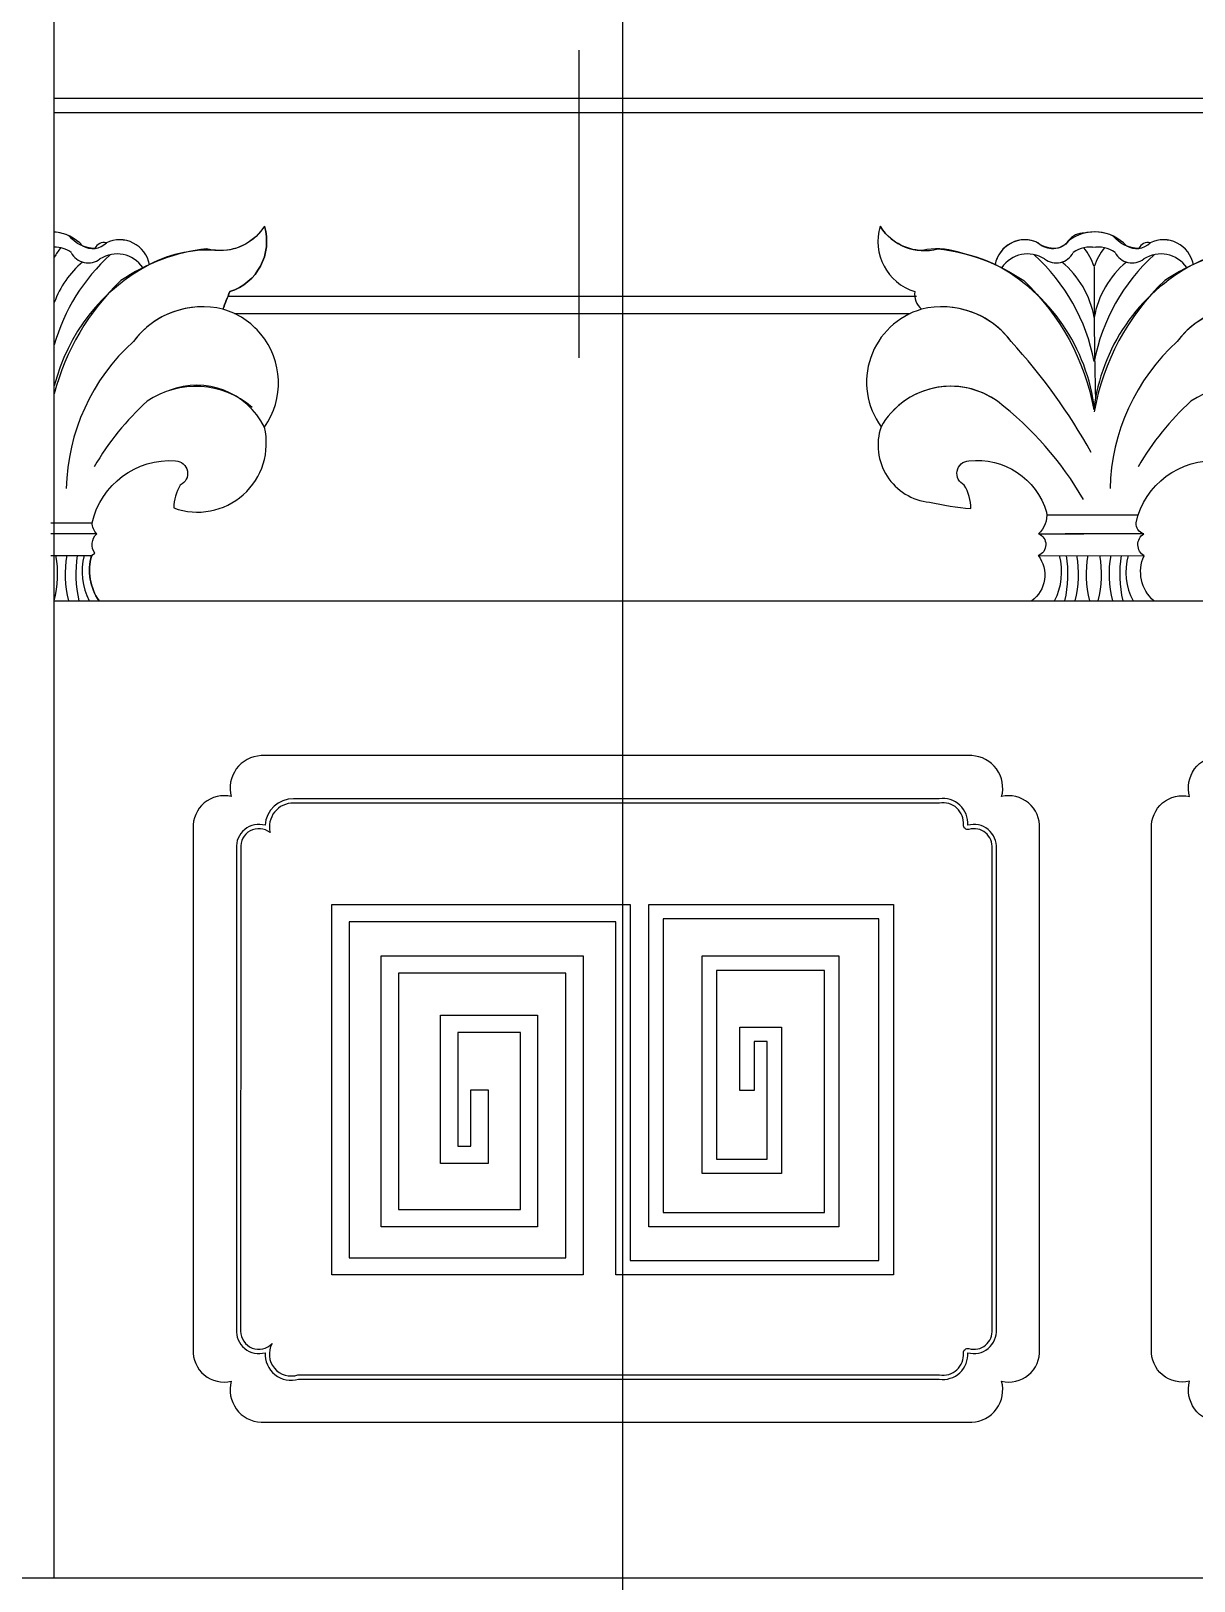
# Model space of a CAD drawing. Header units: metres. Extents: x 130 to 5274, y 4380 to 7132.
# Drawn here: x 772 to 1582, y 5294 to 6373 of the extents above; entities that cross this region are included whole.
import ezdxf

# ---------------------------------------------------------------- set-up
doc = ezdxf.new("R2010")
doc.units = ezdxf.units.M
for name, color, linetype in [('3', 3, 'Continuous'), ('4', 4, 'Continuous'), ('7', 7, 'Continuous'), ('BH', 3, 'Continuous'), ('DIM', 3, 'Continuous')]:
    doc.layers.add(name, color=color, linetype=linetype)

msp = doc.modelspace()

# ---------------------------------------------------------------- hatches: boundary and pattern name
at = {"layer": 'BH'}
h = msp.add_hatch(dxfattribs=at)
h.set_pattern_fill('AR-SAND', scale=50)
h.paths.add_polyline_path([(1404.8, 5437.51, 0.49), (1421.37, 5452.75, -0.52), (1425.19, 5455.86, 0.53), (1441.34, 5469.16), (1441.34, 5803.94, 0.53), (1425.19, 5817.24, -0.52), (1421.37, 5820.35, 0.49), (1404.8, 5835.59), (954.3, 5835.59, 0.48), (938.62, 5815.03, 0.66), (918.16, 5803.94), (918.11, 5468.04, 0.68), (939.95, 5459.27, 0.68), (957.99, 5437.51)])
h.paths.add_polyline_path([(1156.54, 5507.11), (981.6, 5507.11), (981.6, 5517.26), (981.6, 5764.87), (1189.34, 5764.87), (1189.34, 5517.11), (1362.55, 5517.11), (1362.55, 5754.87), (1212.35, 5754.87), (1212.35, 5550.65), (1324.59, 5550.65), (1324.59, 5719.11), (1249.54, 5719.11), (1249.54, 5587.79), (1284.64, 5587.79), (1284.64, 5669.58), (1275.71, 5669.58), (1275.71, 5635.56), (1265.71, 5635.56), (1265.71, 5679.58), (1294.64, 5679.58), (1294.64, 5577.79), (1239.54, 5577.79), (1239.54, 5729.11), (1334.59, 5729.11), (1334.59, 5540.65), (1202.35, 5540.65), (1202.35, 5764.87), (1372.59, 5764.87), (1372.59, 5507.11), (1179.34, 5507.11), (1179.34, 5752.87), (993.6, 5752.87), (993.6, 5519.11), (1144.54, 5519.11), (1144.54, 5717.11), (1028.04, 5717.11), (1028.04, 5552.65), (1112.86, 5552.65), (1112.86, 5675.84), (1069.36, 5675.84), (1069.36, 5596.67), (1078.42, 5596.67), (1078.42, 5635.99), (1090.42, 5635.99), (1090.42, 5584.67), (1057.36, 5584.67), (1057.36, 5687.84), (1124.86, 5687.84), (1124.86, 5540.65), (1016.04, 5540.65), (1016.04, 5729.11), (1156.54, 5729.11)])

# ---------------------------------------------------------------- linework, layer by layer
at = {"layer": '3'}
for p, q in [((788.37, 6326.32), (2238.37, 6326.32)), ((788.37, 6316.32), (2238.37, 6316.32)), ((909.27, 6188.32), (1388.75, 6188.32)), ((814.64, 6176.32), (813.34, 6176.32)), ((868.54, 6176.32), (868.3, 6176.32)), ((913.76, 6176.32), (1384.27, 6176.32)), ((1483.39, 6176.32), (1484.69, 6176.32)), ((1541.44, 6176.32), (1540.14, 6176.32)), ((817.95, 6022.97), (785.9, 6022.97)), ((1473.57, 6022.97), (1505.11, 6022.97)), ((1546.87, 6022.97), (1492.31, 6022.97))]:
    msp.add_line(p, q, dxfattribs=at)
msp.add_lwpolyline([(918.11, 5468.04, 0.68), (939.95, 5459.27, 0.68), (957.99, 5437.51), (1404.8, 5437.51, 0.49), (1421.37, 5452.75, -0.52), (1425.19, 5455.86, 0.53), (1441.34, 5469.16), (1441.34, 5803.94, 0.53), (1425.19, 5817.24, -0.52), (1421.37, 5820.35, 0.49), (1404.8, 5835.59), (954.9, 5835.59, 0.49), (938.62, 5815.03, 0.66), (918.16, 5803.94)], format="xyb", close=True, dxfattribs=at)
msp.add_lwpolyline([(1078.42, 5635.99), (1090.42, 5635.99), (1090.42, 5584.67), (1057.36, 5584.67), (1057.36, 5687.84), (1124.86, 5687.84), (1124.86, 5540.65), (1016.04, 5540.65), (1016.04, 5729.11), (1156.54, 5729.11), (1156.54, 5507.11), (981.6, 5507.11), (981.6, 5517.26), (981.6, 5764.87), (1189.34, 5764.87), (1189.34, 5517.11), (1362.55, 5517.11), (1362.55, 5754.87), (1212.35, 5754.87), (1212.35, 5550.65), (1324.59, 5550.65), (1324.59, 5719.11), (1249.54, 5719.11), (1249.54, 5587.79), (1284.64, 5587.79), (1284.64, 5669.58), (1275.71, 5669.58), (1275.71, 5635.56), (1265.71, 5635.56), (1265.71, 5679.58), (1294.64, 5679.58), (1294.64, 5577.79), (1239.54, 5577.79), (1239.54, 5729.11), (1334.59, 5729.11), (1334.59, 5540.65), (1202.35, 5540.65), (1202.35, 5764.87), (1372.59, 5764.87), (1372.59, 5507.11), (1179.34, 5507.11), (1179.34, 5752.87), (993.6, 5752.87), (993.6, 5519.11), (1144.54, 5519.11), (1144.54, 5717.11), (1028.04, 5717.11), (1028.04, 5552.65), (1112.86, 5552.65), (1112.86, 5675.84), (1069.36, 5675.84), (1069.36, 5596.67), (1078.42, 5596.67)], close=True, dxfattribs=at)
msp.add_lwpolyline([(1184.85, 5507.11), (1184.85, 5507.11)], dxfattribs=at)
for centre, radius, start, end in [((788.19, 6202.1), 20.53, 54.31, 89.5), ((917.98, 6117.58), 134.76, 132.27, 164.11), ((823.36, 6196.9), 39.64, 140.5, 151.95), ((812, 6224.86), 13.31, 207.24, 307.73), ((831.97, 6195.86), 21.94, 34.6, 122.6), ((1466.06, 6195.86), 21.94, 57.4, 145.4), ((1380.04, 6117.58), 134.76, 10.82, 47.73), ((1486.03, 6224.86), 13.31, 232.27, 332.76), ((1509.83, 6202.1), 20.53, 80.07, 125.69), ((1474.67, 6196.9), 39.64, 17.81, 39.5), ((1514.99, 6202.1), 20.53, 54.31, 99.93), ((1550.15, 6196.9), 39.64, 140.5, 162.19), ((1644.78, 6117.58), 134.76, 132.27, 169.18), ((1538.8, 6224.86), 13.31, 207.24, 307.73), ((1558.76, 6195.86), 21.94, 34.6, 122.6), ((849.65, 6162.19), 65.03, 129.79, 160.46), ((916.41, 6093.88), 131.99, 117.9, 165.94), ((1381.62, 6093.88), 131.99, 6.76, 62.1), ((1448.37, 6162.19), 65.03, 10.01, 50.21), ((1643.2, 6093.88), 131.99, 117.9, 173.24), ((4301, 6191.26), 2788.64, 179.64, 181.52), ((1576.45, 6162.19), 65.03, 129.79, 169.99), ((891.59, 6120.84), 60.17, 76.32, 143.2), ((1406.43, 6120.84), 60.17, 36.8, 103.68), ((1618.39, 6120.84), 60.17, 76.32, 143.2), ((939.34, 6051.21), 142.72, 132.23, 178.66), ((1147.43, 5876.56), 415.87, 29.21, 42.38), ((1666.14, 6051.21), 142.72, 132.23, 178.66), ((886.75, 6065.22), 60.39, 49.18, 124.01), ((1412.54, 6069.8), 55.91, 54.43, 150.27), ((1613.54, 6065.22), 60.39, 49.18, 124.01), ((985.15, 5970.95), 195.71, 132.48, 149.69), ((1297.29, 5925.18), 240.78, 30.38, 52.14), ((1711.94, 5970.95), 195.71, 132.48, 149.69), ((717.45, 5994.7), 73.26, 345.47, 10.35), ((869.18, 5994.7), 73.26, 169.65, 194.53), ((889.58, 5995.08), 86.19, 171.48, 192.57), ((851.55, 5996.54), 43.84, 165.04, 207.46), ((1445.91, 5996.54), 43.84, 332.54, 14.96), ((1407.89, 5995.08), 86.19, 347.43, 8.52), ((1428.29, 5994.7), 73.26, 345.47, 10.35), ((1580.02, 5994.7), 73.26, 169.65, 194.53), ((1444.25, 5994.7), 73.26, 345.47, 10.35), ((1595.98, 5994.7), 73.26, 169.65, 194.53), ((1616.38, 5995.08), 86.19, 171.48, 192.57), ((1578.35, 5996.54), 43.84, 165.04, 207.46)]:
    msp.add_arc(centre, radius, start, end, dxfattribs=at)
at = {"layer": '4'}
msp.add_lwpolyline([(788.37, 5296.32), (788.37, 6386.32), (538.37, 6386.32), (538.37, 5296.32)], dxfattribs=at)
msp.add_lwpolyline([(538.37, 5296.32), (4370.81, 5296.32, -0.29), (4408.37, 5265.27), (4408.37, 5127.38, -0.29), (4370.81, 5096.32), (143.05, 5096.32)], format="xyb", dxfattribs=at)
at = {"layer": '7'}
for p, q in [((1479.39, 6036.22), (1543.08, 6036.22)), ((785.9, 6030.64), (814.74, 6030.71)), ((785.9, 6007.85), (814.38, 6007.85)), ((1473.43, 6007.85), (1547.16, 6007.74)), ((788.37, 5976.32), (2238.37, 5976.32))]:
    msp.add_line(p, q, dxfattribs=at)
for points in [[(819.56, 5976.32, -0.23), (814.38, 6007.85), (816.67, 6009.51, -0.38), (817.95, 6022.97, -0.18), (814.74, 6030.71, -0.37), (872.8, 6073.84, -0.78), (876.1, 6056.93, 0.14), (871.54, 6041.06, 0.6), (934.66, 6097.27, 0.34), (932.18, 6162.05, 0.15), (905.82, 6179.31, -0.01), (910.57, 6191.59, 0.41), (934.66, 6237.13, -0.26), (903.82, 6220.14, 0.14), (854.65, 6210.52, 0.23), (843.33, 6225.42, 0.23), (824.63, 6225.63, 0.36), (816.7, 6221.72, -0.23), (798.87, 6230.25, 0.09), (788.37, 6233.08, 0.09)], [(934.66, 6237.13, -0.33), (894.38, 6221.38, 0.12), (834.7, 6199.25, 0.14), (788.37, 6120.54, 0.14)], [(934.66, 6237.13, -0.41), (910.57, 6191.59, 0.01), (905.82, 6179.31, 0.01)], [(1630.62, 6220.14, 0.14), (1581.44, 6210.52, 0.23), (1570.13, 6225.42, 0.23), (1551.43, 6225.63, 0.36), (1543.5, 6221.72, -0.23), (1525.67, 6230.25, 0.17), (1505.57, 6232.27, 0.27), (1494.57, 6226.91, -0.26), (1484.26, 6221.64, -0.16), (1471.73, 6226.34, 0.46), (1443.38, 6210.52, 0.05), (1417.13, 6219.21, 0.14), (1392.77, 6220.17, -0.25), (1363.37, 6237.13, 0.41), (1387.46, 6191.59, 0.25), (1392.21, 6179.31, 0.52), (1363.99, 6097.53, 0.48), (1397.69, 6044.95, 0.03), (1426.48, 6040.58, 0.14), (1421.93, 6056.93, -0.78), (1425.23, 6073.84, -0.36), (1479.29, 6038.08, -0.24), (1473.57, 6022.97, -0.69), (1473.43, 6007.85, -0.42), (1468.88, 5976.32, -1.5)], [(1363.37, 6237.13, 0.33), (1403.65, 6221.38, -0.12), (1463.33, 6199.25, -0.16), (1512.13, 6109.4, -0.16)], [(1661.45, 6237.13, -0.33), (1621.17, 6221.38, 0.12), (1561.5, 6199.25, 0.16), (1512.41, 6107.86, 0.16)], [(1553.86, 5976.32, -0.33), (1547.16, 6007.74), (1547.16, 6007.74, -0.55), (1546.87, 6022.97, -0.35), (1541.53, 6030.71, -0.37), (1599.6, 6073.84, -0.78)], [(915.16, 5469.28, 0.52), (935.14, 5452.98, 0.52), (958.43, 5434.51), (1404.57, 5434.51, 0.48), (1424.36, 5452.98, 0.52), (1444.34, 5469.28), (1444.34, 5803.82, 0.52), (1424.36, 5820.12, 0.48), (1404.57, 5838.59), (954.93, 5838.59, 0.4), (935.14, 5820.12, 0.52), (915.16, 5803.82), (915.11, 5468.04)]]:
    msp.add_lwpolyline(points, format="xyb", dxfattribs=at)
for points in [[(1427.16, 5404.51, 0.48), (1447.93, 5433.04, 0.5), (1474.42, 5455.16), (1474.42, 5817.94, 0.5), (1447.93, 5840.06, 0.48), (1427.16, 5868.59), (932.33, 5868.59, 0.48), (911.57, 5840.06, 0.5), (885.07, 5817.94), (885.07, 5455.16, 0.5), (911.57, 5433.04, 0.48), (932.33, 5404.51)], [(1599.58, 5404.51, -0.48), (1578.82, 5433.04, -0.5), (1552.32, 5455.16), (1552.32, 5817.94, -0.5), (1578.82, 5840.06, -0.48), (1599.58, 5868.59), (2094.41, 5868.59, -0.48), (2115.18, 5840.06, -0.5), (2141.67, 5817.94), (2141.67, 5455.16, -0.5), (2115.18, 5433.04, -0.48), (2094.41, 5404.51)]]:
    msp.add_lwpolyline(points, format="xyb", close=True, dxfattribs=at)
for centre, radius, start, end in [((786.02, 6203.42), 29.75, 42.3, 85.47), ((833.76, 6206.4), 21.29, 11.16, 115.41), ((1464.27, 6206.4), 21.29, 64.59, 168.84), ((1483.39, 6236.07), 14.45, 226.26, 320.67), ((1512.82, 6203.42), 29.75, 42.3, 127.86), ((1560.56, 6206.4), 21.29, 11.16, 115.41), ((814.91, 6235.34), 13.74, 239.96, 315.03), ((1541.7, 6235.34), 13.74, 239.96, 315.03), ((891.59, 6120.84), 60.17, 90, 143.2), ((1406.43, 6120.84), 60.17, 36.8, 90), ((1618.39, 6120.84), 60.17, 90, 143.2), ((887.64, 6073.9), 52.51, 26.43, 111.54), ((1412.54, 6069.8), 55.91, 54.43, 135.79), ((849.49, 5997.43), 36.62, 163.46, 215.19)]:
    msp.add_arc(centre, radius, start, end, dxfattribs=at)
at = {"layer": 'DIM'}
for p, q in [((1184, 6593.08), (1184, 5060.49)), ((1153.73, 6145.47), (1153.73, 6359.7))]:
    msp.add_line(p, q, dxfattribs=at)

doc.saveas('drawing.dxf')
